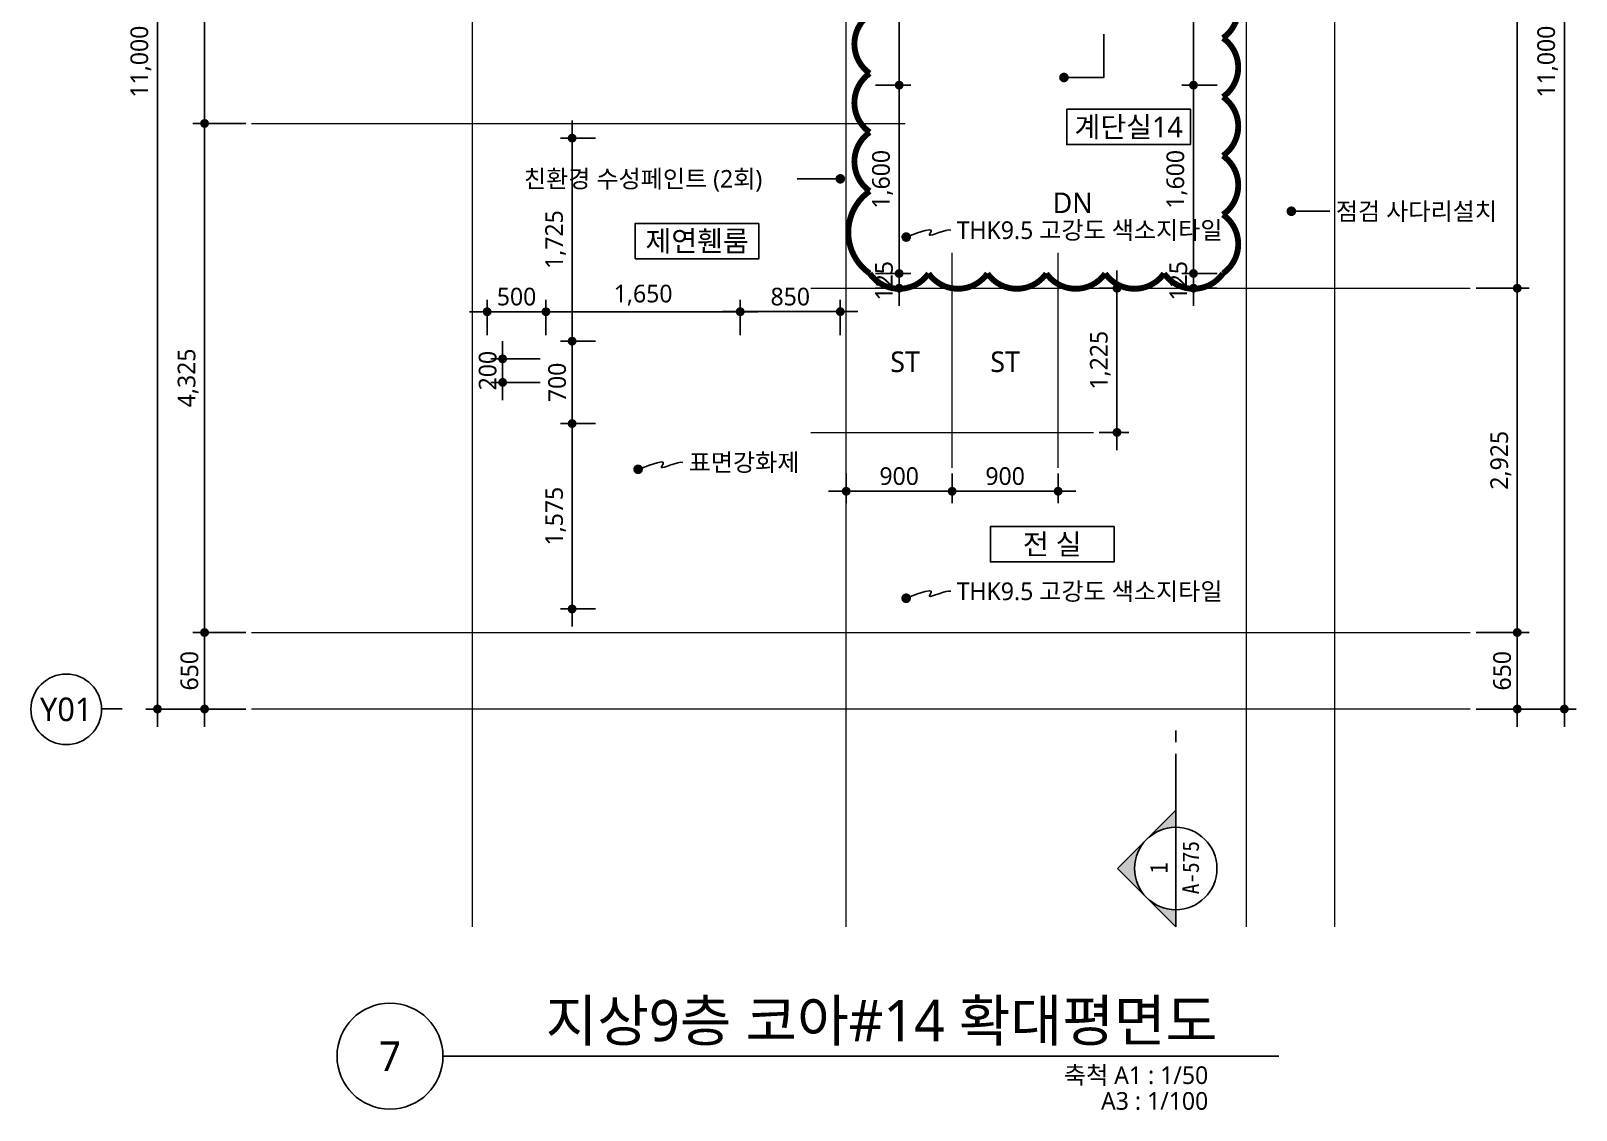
# Model space of a CAD drawing. Header units: millimetres. Extents: x 1467181 to 1720354, y 836037 to 895281.
# Drawn here: x 1682539 to 1695664, y 875511 to 884680 of the extents above; entities that cross this region are included whole.
import ezdxf
from ezdxf.enums import TextEntityAlignment as Align

# ---------------------------------------------------------------- set-up
doc = ezdxf.new("R2010")
doc.units = ezdxf.units.MM
doc.header["$MEASUREMENT"] = 0
doc.linetypes.add('CEN', pattern=[62, 60, -1, 0, -1])
doc.layers.get('0').update_dxf_attribs({"linetype": 'CONTINUOUS'})
for name, color, linetype, lineweight in [('A-AXIS-BUBL', 7, 'CONTINUOUS', 25), ('A-CNTL', 1, 'CEN', 15), ('A-DIMS', 7, 'CONTINUOUS', 25), ('A-MKXS-LEAD', 7, 'CONTINUOUS', 25), ('A-MKXS-MAK1', 3, 'CONTINUOUS', 25), ('A-MKXS-TEXT1', 3, 'CONTINUOUS', 25), ('A-MKXS-TEXT2', 7, 'CONTINUOUS', 25), ('A-MKXX-NAME', 3, 'CONTINUOUS', 25), ('A-MKXX-SYMB', 7, 'CONTINUOUS', 25), ('A-XXXX-SYMB', 7, 'CONTINUOUS', 25), ('A-XXXX-TXT1', 3, 'CONTINUOUS', 25), ('A-XXXX-TXT2', 3, 'CONTINUOUS', 25), ('REV-202205', 20, 'CONTINUOUS', 25)]:
    doc.layers.add(name, color=color, linetype=linetype, lineweight=lineweight)
doc.styles.add('HY울릉도L', font='')
doc.styles.add('돋움체', font='')
doc.styles.add('맑은고딕', font='malgun.ttf')
doc.styles.get('HY울릉도L').set_extended_font_data('HYwulM')
doc.styles.get('돋움체').set_extended_font_data('DotumChe')
doc.dimstyles.new('CDIM', dxfattribs={"dimtxt": 3, "dimasz": 1.5, "dimexe": 2, "dimexo": 1, "dimgap": 1, "dimtad": 1, "dimdec": 0, "dimrnd": 0.5, "dimzin": 0, "dimdsep": 32, "dimlunit": 6, "dimtxsty": 'HY울릉도L', "dimblk1": '_CIDOT', "dimblk2": '_CIDOT', "dimsah": 1, "dimcen": 5.5, "dimclrd": 2, "dimclre": 2, "dimclrt": 7, "dimadec": 0, "dimazin": 0, "dimtfac": 1, "dimtdec": 0, "dimtix": 1, "dimtmove": 2, "dimatfit": 1, "dimldrblk": '_CIDOT', "dimfxl": 1, "dimtolj": 1, "dimtzin": 0, "dimlwd": -1, "dimarcsym": 0})

# ---------------------------------------------------------------- blocks, each defined once
blk = doc.blocks.new('_CIDOT')
at = {"color": 0, "linetype": 'ByBlock'}
blk.add_line((2, 0), (-1, 0), dxfattribs=at)
at = {"color": 0, "linetype": 'ByBlock', "const_width": 0.5}
blk.add_lwpolyline([(-0.25, 0, 1), (0.25, 0, 1)], format="xyb", close=True, dxfattribs=at)
blk = doc.blocks.new('*D72')
at = {"layer": 'A-DIMS', "lineweight": -2, "transparency": 16777216}
for p, q in [((1684364, 889169), (1683914, 889169)), ((1684364, 883894), (1683914, 883894))]:
    blk.add_line(p, q, dxfattribs=at)
at = {"layer": 'A-DIMS', "transparency": 16777216}
blk.add_line((1684014, 883969), (1684014, 889094), dxfattribs=at)
at = {"layer": 'A-DIMS', "transparency": 16777216, "xscale": 75, "yscale": 75, "zscale": 75}
for p, rotation in [((1684014, 889169), 90), ((1684014, 883894), 270)]:
    blk.add_blockref('_CIDOT', p, dxfattribs=dict(at, rotation=rotation))
at = {"layer": 'A-DIMS', "color": 3, "transparency": 16777216, "insert": (1683874, 886532), "char_height": 150, "attachment_point": 5, "rotation": 90, "style": '맑은고딕'}
blk.add_mtext('\\A1;5,275', dxfattribs=at)
blk = doc.blocks.new('*D74')
at = {"layer": 'A-DIMS', "lineweight": -2, "transparency": 16777216}
for p, q in [((1684364, 889919), (1683514, 889919)), ((1684364, 878919), (1683514, 878919))]:
    blk.add_line(p, q, dxfattribs=at)
at = {"layer": 'A-DIMS', "transparency": 16777216}
blk.add_line((1683614, 889844), (1683614, 878994), dxfattribs=at)
at = {"layer": 'A-DIMS', "transparency": 16777216, "xscale": 75, "yscale": 75, "zscale": 75}
for p, rotation in [((1683614, 889919), 90), ((1683614, 878919), 270)]:
    blk.add_blockref('_CIDOT', p, dxfattribs=dict(at, rotation=rotation))
at = {"layer": 'A-DIMS', "color": 3, "transparency": 16777216, "insert": (1683473, 884419), "char_height": 150, "attachment_point": 5, "rotation": 90, "style": '맑은고딕'}
blk.add_mtext('\\A1;11,000', dxfattribs=at)
blk = doc.blocks.new('*D75')
at = {"layer": 'A-DIMS', "lineweight": -2, "transparency": 16777216}
for p, q in [((1684364, 883894), (1683914, 883894)), ((1684364, 879569), (1683914, 879569))]:
    blk.add_line(p, q, dxfattribs=at)
at = {"layer": 'A-DIMS', "transparency": 16777216}
blk.add_line((1684014, 883819), (1684014, 879644), dxfattribs=at)
at = {"layer": 'A-DIMS', "transparency": 16777216, "xscale": 75, "yscale": 75, "zscale": 75}
for p, rotation in [((1684014, 883894), 90), ((1684014, 879569), 270)]:
    blk.add_blockref('_CIDOT', p, dxfattribs=dict(at, rotation=rotation))
at = {"layer": 'A-DIMS', "color": 3, "transparency": 16777216, "insert": (1683874, 881732), "char_height": 150, "attachment_point": 5, "rotation": 90, "style": '맑은고딕'}
blk.add_mtext('\\A1;4,325', dxfattribs=at)
blk = doc.blocks.new('*D76')
at = {"layer": 'A-DIMS', "lineweight": -2, "transparency": 16777216}
for p, q in [((1684364, 879569), (1683914, 879569)), ((1684364, 878919), (1683914, 878919))]:
    blk.add_line(p, q, dxfattribs=at)
at = {"layer": 'A-DIMS', "transparency": 16777216}
blk.add_line((1684014, 878994), (1684014, 879494), dxfattribs=at)
at = {"layer": 'A-DIMS', "transparency": 16777216, "xscale": 75, "yscale": 75, "zscale": 75}
for p, rotation in [((1684014, 879569), 90), ((1684014, 878919), 270)]:
    blk.add_blockref('_CIDOT', p, dxfattribs=dict(at, rotation=rotation))
at = {"layer": 'A-DIMS', "color": 3, "transparency": 16777216, "insert": (1683886, 879244), "char_height": 150, "attachment_point": 5, "rotation": 90, "style": '맑은고딕'}
blk.add_mtext('\\A1;650', dxfattribs=at)
blk = doc.blocks.new('*D77')
at = {"layer": 'A-DIMS', "lineweight": -2, "transparency": 16777216}
for p, q in [((1690364, 880919), (1690364, 880669)), ((1691264, 880919), (1691264, 880669))]:
    blk.add_line(p, q, dxfattribs=at)
at = {"layer": 'A-DIMS', "transparency": 16777216}
blk.add_line((1691189, 880769), (1690439, 880769), dxfattribs=at)
at = {"layer": 'A-DIMS', "transparency": 16777216, "xscale": 75, "yscale": 75, "zscale": 75, "rotation": 180}
blk.add_blockref('_CIDOT', (1690364, 880769), dxfattribs=at)
at = {"layer": 'A-DIMS', "transparency": 16777216, "xscale": 75, "yscale": 75, "zscale": 75}
blk.add_blockref('_CIDOT', (1691264, 880769), dxfattribs=at)
at = {"layer": 'A-DIMS', "color": 3, "transparency": 16777216, "insert": (1690814, 880897), "char_height": 150, "attachment_point": 5, "style": '맑은고딕'}
blk.add_mtext('\\A1;900', dxfattribs=at)
blk = doc.blocks.new('*D78')
at = {"layer": 'A-DIMS', "lineweight": -2, "transparency": 16777216}
for p, q in [((1689464, 880919), (1689464, 880669)), ((1690364, 880919), (1690364, 880669))]:
    blk.add_line(p, q, dxfattribs=at)
at = {"layer": 'A-DIMS', "transparency": 16777216}
blk.add_line((1689539, 880769), (1690289, 880769), dxfattribs=at)
at = {"layer": 'A-DIMS', "transparency": 16777216, "xscale": 75, "yscale": 75, "zscale": 75, "rotation": 180}
blk.add_blockref('_CIDOT', (1689464, 880769), dxfattribs=at)
at = {"layer": 'A-DIMS', "transparency": 16777216, "xscale": 75, "yscale": 75, "zscale": 75}
blk.add_blockref('_CIDOT', (1690364, 880769), dxfattribs=at)
at = {"layer": 'A-DIMS', "color": 3, "transparency": 16777216, "insert": (1689914, 880897), "char_height": 150, "attachment_point": 5, "style": '맑은고딕'}
blk.add_mtext('\\A1;900', dxfattribs=at)
blk = doc.blocks.new('*D79')
at = {"layer": 'A-DIMS', "lineweight": -2, "transparency": 16777216}
for p, q in [((1691614, 882494), (1691864, 882494)), ((1691614, 881269), (1691864, 881269))]:
    blk.add_line(p, q, dxfattribs=at)
at = {"layer": 'A-DIMS', "transparency": 16777216}
blk.add_line((1691764, 882419), (1691764, 881344), dxfattribs=at)
at = {"layer": 'A-DIMS', "transparency": 16777216, "xscale": 75, "yscale": 75, "zscale": 75}
for p, rotation in [((1691764, 882494), 90), ((1691764, 881269), 270)]:
    blk.add_blockref('_CIDOT', p, dxfattribs=dict(at, rotation=rotation))
at = {"layer": 'A-DIMS', "color": 3, "transparency": 16777216, "insert": (1691623, 881882), "char_height": 150, "attachment_point": 5, "rotation": 90, "style": '맑은고딕'}
blk.add_mtext('\\A1;1,225', dxfattribs=at)
blk = doc.blocks.new('*D97')
at = {"layer": 'A-DIMS', "lineweight": -2, "transparency": 16777216}
for p, q in [((1694814, 889169), (1695264, 889169)), ((1694814, 882494), (1695264, 882494))]:
    blk.add_line(p, q, dxfattribs=at)
at = {"layer": 'A-DIMS', "transparency": 16777216}
blk.add_line((1695164, 882569), (1695164, 889094), dxfattribs=at)
at = {"layer": 'A-DIMS', "transparency": 16777216, "xscale": 75, "yscale": 75, "zscale": 75}
for p, rotation in [((1695164, 889169), 90), ((1695164, 882494), 270)]:
    blk.add_blockref('_CIDOT', p, dxfattribs=dict(at, rotation=rotation))
at = {"layer": 'A-DIMS', "color": 3, "transparency": 16777216, "insert": (1695024, 885832), "char_height": 150, "attachment_point": 5, "rotation": 90, "style": '맑은고딕'}
blk.add_mtext('\\A1;6,675', dxfattribs=at)
blk = doc.blocks.new('*D99')
at = {"layer": 'A-DIMS', "lineweight": -2, "transparency": 16777216}
for p, q in [((1694814, 889919), (1695664, 889919)), ((1694814, 878919), (1695664, 878919))]:
    blk.add_line(p, q, dxfattribs=at)
at = {"layer": 'A-DIMS', "transparency": 16777216}
blk.add_line((1695564, 889844), (1695564, 878994), dxfattribs=at)
at = {"layer": 'A-DIMS', "transparency": 16777216, "xscale": 75, "yscale": 75, "zscale": 75}
for p, rotation in [((1695564, 889919), 90), ((1695564, 878919), 270)]:
    blk.add_blockref('_CIDOT', p, dxfattribs=dict(at, rotation=rotation))
at = {"layer": 'A-DIMS', "color": 3, "transparency": 16777216, "insert": (1695423, 884419), "char_height": 150, "attachment_point": 5, "rotation": 90, "style": '맑은고딕'}
blk.add_mtext('\\A1;11,000', dxfattribs=at)
blk = doc.blocks.new('*D100')
at = {"layer": 'A-DIMS', "lineweight": -2, "transparency": 16777216}
for p, q in [((1694814, 882494), (1695264, 882494)), ((1694814, 879569), (1695264, 879569))]:
    blk.add_line(p, q, dxfattribs=at)
at = {"layer": 'A-DIMS', "transparency": 16777216}
blk.add_line((1695164, 882419), (1695164, 879644), dxfattribs=at)
at = {"layer": 'A-DIMS', "transparency": 16777216, "xscale": 75, "yscale": 75, "zscale": 75}
for p, rotation in [((1695164, 882494), 90), ((1695164, 879569), 270)]:
    blk.add_blockref('_CIDOT', p, dxfattribs=dict(at, rotation=rotation))
at = {"layer": 'A-DIMS', "color": 3, "transparency": 16777216, "insert": (1695024, 881032), "char_height": 150, "attachment_point": 5, "rotation": 90, "style": '맑은고딕'}
blk.add_mtext('\\A1;2,925', dxfattribs=at)
blk = doc.blocks.new('*D101')
at = {"layer": 'A-DIMS', "lineweight": -2, "transparency": 16777216}
for p, q in [((1694814, 879569), (1695264, 879569)), ((1694814, 878919), (1695264, 878919))]:
    blk.add_line(p, q, dxfattribs=at)
at = {"layer": 'A-DIMS', "transparency": 16777216}
blk.add_line((1695164, 878994), (1695164, 879494), dxfattribs=at)
at = {"layer": 'A-DIMS', "transparency": 16777216, "xscale": 75, "yscale": 75, "zscale": 75}
for p, rotation in [((1695164, 879569), 90), ((1695164, 878919), 270)]:
    blk.add_blockref('_CIDOT', p, dxfattribs=dict(at, rotation=rotation))
at = {"layer": 'A-DIMS', "color": 3, "transparency": 16777216, "insert": (1695036, 879244), "char_height": 150, "attachment_point": 5, "rotation": 90, "style": '맑은고딕'}
blk.add_mtext('\\A1;650', dxfattribs=at)
blk = doc.blocks.new('CORE 8- 단면')
at = {"layer": 'A-MKXS-MAK1'}
blk.add_hatch(color=256, dxfattribs=at).paths.add_polyline_path([(22637, 13698), (22637, 13798), (22937, 13798), (22937, 13698)])
h = blk.add_hatch(color=256, dxfattribs=at)
h.paths.add_polyline_path([(22442, -7), (22690, 241, 0.414214), (22690, -254)])
h.paths.add_polyline_path([(22690, 241), (22937, 488), (22937, 343, 0.198912)])
h.paths.add_polyline_path([(22690, -254, 0.198912), (22937, -357), (22937, -502)])
for p, q in [((22637, 13798), (22637, 13698)), ((22937, 13798), (22637, 13798)), ((22937, 13798), (22937, 13135)), ((22937, 13698), (22637, 13698)), ((22937, 13035), (22937, 12935)), ((22937, 1166), (22937, 1066)), ((22937, 966), (22937, -502)), ((22937, 488), (22442, -7)), ((22937, -502), (22442, -7))]:
    blk.add_line(p, q, dxfattribs=at)
blk.add_circle((22937, -7), 350, dxfattribs=at)
at = {"layer": 'A-MKXS-TEXT2', "style": '돋움체'}
for s, height, p in [('A-575', 140, (23065, 0)), ('1', 150, (22793, -2))]:
    blk.add_text(s, height=height, rotation=90, dxfattribs=at).set_placement(p, align=Align.MIDDLE)
blk = doc.blocks.new('*D313')
at = {"layer": 'A-DIMS', "lineweight": -2, "transparency": 16777216}
for p, q in [((1692614, 887459), (1692314, 887459)), ((1692614, 884219), (1692314, 884219))]:
    blk.add_line(p, q, dxfattribs=at)
at = {"layer": 'A-DIMS', "transparency": 16777216}
blk.add_line((1692414, 887384), (1692414, 884294), dxfattribs=at)
at = {"layer": 'A-DIMS', "transparency": 16777216, "xscale": 75, "yscale": 75, "zscale": 75}
for p, rotation in [((1692414, 887459), 90), ((1692414, 884219), 270)]:
    blk.add_blockref('_CIDOT', p, dxfattribs=dict(at, rotation=rotation))
at = {"layer": 'A-DIMS', "color": 3, "transparency": 16777216, "char_height": 150, "attachment_point": 5, "rotation": 90, "style": '맑은고딕'}
for s, insert in [('\\A1;(270X12T)', (1692557, 885839)), ('\\A1;3,240', (1692274, 885839))]:
    blk.add_mtext(s, dxfattribs=dict(at, insert=insert))
blk = doc.blocks.new('*D315')
at = {"layer": 'A-DIMS', "lineweight": -2, "transparency": 16777216}
for p, q in [((1692614, 884219), (1692314, 884219)), ((1692614, 882619), (1692314, 882619))]:
    blk.add_line(p, q, dxfattribs=at)
at = {"layer": 'A-DIMS', "transparency": 16777216}
blk.add_line((1692414, 884144), (1692414, 882694), dxfattribs=at)
at = {"layer": 'A-DIMS', "transparency": 16777216, "xscale": 75, "yscale": 75, "zscale": 75}
for p, rotation in [((1692414, 884219), 90), ((1692414, 882619), 270)]:
    blk.add_blockref('_CIDOT', p, dxfattribs=dict(at, rotation=rotation))
at = {"layer": 'A-DIMS', "color": 3, "transparency": 16777216, "insert": (1692273, 883419), "char_height": 150, "attachment_point": 5, "rotation": 90, "style": '맑은고딕'}
blk.add_mtext('\\A1;1,600', dxfattribs=at)
blk = doc.blocks.new('*D316')
at = {"layer": 'A-DIMS', "transparency": 16777216}
for p, q in [((1692414, 882694), (1692414, 882769)), ((1692414, 882619), (1692414, 882494)), ((1692414, 882419), (1692414, 882344))]:
    blk.add_line(p, q, dxfattribs=at)
at = {"layer": 'A-DIMS', "lineweight": -2, "transparency": 16777216}
for p, q in [((1692614, 882619), (1692314, 882619)), ((1692614, 882494), (1692314, 882494))]:
    blk.add_line(p, q, dxfattribs=at)
at = {"layer": 'A-DIMS', "transparency": 16777216, "xscale": 75, "yscale": 75, "zscale": 75}
for p, rotation in [((1692414, 882619), 270), ((1692414, 882494), 90)]:
    blk.add_blockref('_CIDOT', p, dxfattribs=dict(at, rotation=rotation))
at = {"layer": 'A-DIMS', "color": 3, "transparency": 16777216, "insert": (1692286, 882557), "char_height": 150, "attachment_point": 5, "rotation": 90, "style": '맑은고딕'}
blk.add_mtext('\\A1;125', dxfattribs=at)
blk = doc.blocks.new('*D323')
at = {"layer": 'A-DIMS', "lineweight": -2, "transparency": 16777216}
for p, q in [((1689714, 887459), (1690014, 887459)), ((1689714, 884219), (1690014, 884219))]:
    blk.add_line(p, q, dxfattribs=at)
at = {"layer": 'A-DIMS', "transparency": 16777216}
blk.add_line((1689914, 887384), (1689914, 884294), dxfattribs=at)
at = {"layer": 'A-DIMS', "transparency": 16777216, "xscale": 75, "yscale": 75, "zscale": 75}
for p, rotation in [((1689914, 887459), 90), ((1689914, 884219), 270)]:
    blk.add_blockref('_CIDOT', p, dxfattribs=dict(at, rotation=rotation))
at = {"layer": 'A-DIMS', "color": 3, "transparency": 16777216, "char_height": 150, "attachment_point": 5, "rotation": 90, "style": '맑은고딕'}
for s, insert in [('\\A1;(270X12T)', (1690057, 885839)), ('\\A1;3,240', (1689774, 885839))]:
    blk.add_mtext(s, dxfattribs=dict(at, insert=insert))
blk = doc.blocks.new('*D325')
at = {"layer": 'A-DIMS', "lineweight": -2, "transparency": 16777216}
for p, q in [((1689714, 884219), (1690014, 884219)), ((1689714, 882619), (1690014, 882619))]:
    blk.add_line(p, q, dxfattribs=at)
at = {"layer": 'A-DIMS', "transparency": 16777216}
blk.add_line((1689914, 884144), (1689914, 882694), dxfattribs=at)
at = {"layer": 'A-DIMS', "transparency": 16777216, "xscale": 75, "yscale": 75, "zscale": 75}
for p, rotation in [((1689914, 884219), 90), ((1689914, 882619), 270)]:
    blk.add_blockref('_CIDOT', p, dxfattribs=dict(at, rotation=rotation))
at = {"layer": 'A-DIMS', "color": 3, "transparency": 16777216, "insert": (1689773, 883419), "char_height": 150, "attachment_point": 5, "rotation": 90, "style": '맑은고딕'}
blk.add_mtext('\\A1;1,600', dxfattribs=at)
blk = doc.blocks.new('*D326')
at = {"layer": 'A-DIMS', "transparency": 16777216}
for p, q in [((1689914, 882694), (1689914, 882769)), ((1689914, 882619), (1689914, 882494)), ((1689914, 882419), (1689914, 882344))]:
    blk.add_line(p, q, dxfattribs=at)
at = {"layer": 'A-DIMS', "lineweight": -2, "transparency": 16777216}
for p, q in [((1689714, 882619), (1690014, 882619)), ((1689714, 882494), (1690014, 882494))]:
    blk.add_line(p, q, dxfattribs=at)
at = {"layer": 'A-DIMS', "transparency": 16777216, "xscale": 75, "yscale": 75, "zscale": 75}
for p, rotation in [((1689914, 882619), 270), ((1689914, 882494), 90)]:
    blk.add_blockref('_CIDOT', p, dxfattribs=dict(at, rotation=rotation))
at = {"layer": 'A-DIMS', "color": 3, "transparency": 16777216, "insert": (1689786, 882557), "char_height": 150, "attachment_point": 5, "rotation": 90, "style": '맑은고딕'}
blk.add_mtext('\\A1;125', dxfattribs=at)
blk = doc.blocks.new('*D560')
at = {"layer": 'A-DIMS', "lineweight": -2, "transparency": 16777216}
for p, q in [((1687336, 883769), (1687036, 883769)), ((1687336, 882044), (1687036, 882044))]:
    blk.add_line(p, q, dxfattribs=at)
at = {"layer": 'A-DIMS', "transparency": 16777216}
blk.add_line((1687136, 883694), (1687136, 882119), dxfattribs=at)
at = {"layer": 'A-DIMS', "transparency": 16777216, "xscale": 75, "yscale": 75, "zscale": 75}
for p, rotation in [((1687136, 883769), 90), ((1687136, 882044), 270)]:
    blk.add_blockref('_CIDOT', p, dxfattribs=dict(at, rotation=rotation))
at = {"layer": 'A-DIMS', "color": 3, "transparency": 16777216, "insert": (1686996, 882907), "char_height": 150, "attachment_point": 5, "rotation": 90, "style": '맑은고딕'}
blk.add_mtext('\\A1;1,725', dxfattribs=at)
blk = doc.blocks.new('*D555')
at = {"layer": 'A-DIMS', "lineweight": -2, "transparency": 16777216}
for p, q in [((1687336, 882044), (1687036, 882044)), ((1687336, 881344), (1687036, 881344))]:
    blk.add_line(p, q, dxfattribs=at)
at = {"layer": 'A-DIMS', "transparency": 16777216}
blk.add_line((1687136, 881969), (1687136, 881419), dxfattribs=at)
at = {"layer": 'A-DIMS', "transparency": 16777216, "xscale": 75, "yscale": 75, "zscale": 75}
for p, rotation in [((1687136, 882044), 90), ((1687136, 881344), 270)]:
    blk.add_blockref('_CIDOT', p, dxfattribs=dict(at, rotation=rotation))
at = {"layer": 'A-DIMS', "color": 3, "transparency": 16777216, "insert": (1687009, 881694), "char_height": 150, "attachment_point": 5, "rotation": 90, "style": '맑은고딕'}
blk.add_mtext('\\A1;700', dxfattribs=at)
blk = doc.blocks.new('*D556')
at = {"layer": 'A-DIMS', "lineweight": -2, "transparency": 16777216}
for p, q in [((1687336, 881344), (1687036, 881344)), ((1687336, 879769), (1687036, 879769))]:
    blk.add_line(p, q, dxfattribs=at)
at = {"layer": 'A-DIMS', "transparency": 16777216}
blk.add_line((1687136, 881269), (1687136, 879844), dxfattribs=at)
at = {"layer": 'A-DIMS', "transparency": 16777216, "xscale": 75, "yscale": 75, "zscale": 75}
for p, rotation in [((1687136, 881344), 90), ((1687136, 879769), 270)]:
    blk.add_blockref('_CIDOT', p, dxfattribs=dict(at, rotation=rotation))
at = {"layer": 'A-DIMS', "color": 3, "transparency": 16777216, "insert": (1686996, 880557), "char_height": 150, "attachment_point": 5, "rotation": 90, "style": '맑은고딕'}
blk.add_mtext('\\A1;1,575', dxfattribs=at)
blk = doc.blocks.new('*D557')
at = {"layer": 'A-DIMS', "lineweight": -2, "transparency": 16777216}
for p, q in [((1688564, 882094), (1688564, 882395)), ((1689414, 882094), (1689414, 882395))]:
    blk.add_line(p, q, dxfattribs=at)
at = {"layer": 'A-DIMS', "transparency": 16777216}
blk.add_line((1689339, 882295), (1688639, 882295), dxfattribs=at)
at = {"layer": 'A-DIMS', "transparency": 16777216, "xscale": 75, "yscale": 75, "zscale": 75, "rotation": 180}
blk.add_blockref('_CIDOT', (1688564, 882295), dxfattribs=at)
at = {"layer": 'A-DIMS', "transparency": 16777216, "xscale": 75, "yscale": 75, "zscale": 75}
blk.add_blockref('_CIDOT', (1689414, 882295), dxfattribs=at)
at = {"layer": 'A-DIMS', "color": 3, "transparency": 16777216, "insert": (1688989, 882422), "char_height": 150, "attachment_point": 5, "style": '맑은고딕'}
blk.add_mtext('\\A1;850', dxfattribs=at)
blk = doc.blocks.new('*D558')
at = {"layer": 'A-DIMS', "lineweight": -2, "transparency": 16777216}
for p, q in [((1686914, 882094), (1686914, 882394)), ((1688564, 882094), (1688564, 882394))]:
    blk.add_line(p, q, dxfattribs=at)
at = {"layer": 'A-DIMS', "transparency": 16777216}
blk.add_line((1688489, 882294), (1686989, 882294), dxfattribs=at)
at = {"layer": 'A-DIMS', "transparency": 16777216, "xscale": 75, "yscale": 75, "zscale": 75, "rotation": 180}
blk.add_blockref('_CIDOT', (1686914, 882294), dxfattribs=at)
at = {"layer": 'A-DIMS', "transparency": 16777216, "xscale": 75, "yscale": 75, "zscale": 75}
blk.add_blockref('_CIDOT', (1688564, 882294), dxfattribs=at)
at = {"layer": 'A-DIMS', "color": 3, "transparency": 16777216, "insert": (1687739, 882435), "char_height": 150, "attachment_point": 5, "style": '맑은고딕'}
blk.add_mtext('\\A1;1,650', dxfattribs=at)
blk = doc.blocks.new('*D559')
at = {"layer": 'A-DIMS', "lineweight": -2, "transparency": 16777216}
for p, q in [((1686414, 882094), (1686414, 882394)), ((1686914, 882094), (1686914, 882394))]:
    blk.add_line(p, q, dxfattribs=at)
at = {"layer": 'A-DIMS', "transparency": 16777216}
blk.add_line((1686839, 882294), (1686489, 882294), dxfattribs=at)
at = {"layer": 'A-DIMS', "transparency": 16777216, "xscale": 75, "yscale": 75, "zscale": 75, "rotation": 180}
blk.add_blockref('_CIDOT', (1686414, 882294), dxfattribs=at)
at = {"layer": 'A-DIMS', "transparency": 16777216, "xscale": 75, "yscale": 75, "zscale": 75}
blk.add_blockref('_CIDOT', (1686914, 882294), dxfattribs=at)
at = {"layer": 'A-DIMS', "color": 3, "transparency": 16777216, "insert": (1686664, 882422), "char_height": 150, "attachment_point": 5, "style": '맑은고딕'}
blk.add_mtext('\\A1;500', dxfattribs=at)
blk = doc.blocks.new('*D595')
at = {"layer": 'A-DIMS', "transparency": 16777216}
for p, q in [((1686546, 881969), (1686546, 882044)), ((1686546, 881694), (1686546, 881894)), ((1686546, 881619), (1686546, 881544))]:
    blk.add_line(p, q, dxfattribs=at)
at = {"layer": 'A-DIMS', "lineweight": -2, "transparency": 16777216}
for p, q in [((1686864, 881894), (1686446, 881894)), ((1686864, 881694), (1686446, 881694))]:
    blk.add_line(p, q, dxfattribs=at)
at = {"layer": 'A-DIMS', "transparency": 16777216, "xscale": 75, "yscale": 75, "zscale": 75}
for p, rotation in [((1686546, 881894), 270), ((1686546, 881694), 90)]:
    blk.add_blockref('_CIDOT', p, dxfattribs=dict(at, rotation=rotation))
at = {"layer": 'A-DIMS', "color": 3, "transparency": 16777216, "insert": (1686419, 881794), "char_height": 150, "attachment_point": 5, "rotation": 90, "style": '맑은고딕'}
blk.add_mtext('\\A1;200', dxfattribs=at)

msp = doc.modelspace()

# ---------------------------------------------------------------- linework, layer by layer
at = {"layer": 'A-AXIS-BUBL', "ltscale": 0.2}
msp.add_line((1683313.9, 878919.4), (1683138.9, 878919.4), dxfattribs=at)
msp.add_circle((1682838.9, 878916.4), 300, dxfattribs=at)
at = {"layer": 'A-CNTL'}
for p, q in [((1686288.9, 877069.4), (1686288.9, 891369.4)), ((1689463.9, 877069.4), (1689463.9, 891369.4)), ((1692863.9, 877069.4), (1692863.9, 891369.4)), ((1693613.9, 877069.4), (1693613.9, 891369.4)), ((1684413.9, 883894.4), (1689963.9, 883894.4)), ((1690363.9, 880969.4), (1690363.9, 882794.4)), ((1691263.9, 880969.4), (1691263.9, 882794.4)), ((1689163.9, 882494.4), (1694763.9, 882494.4)), ((1689163.9, 881269.4), (1691563.9, 881269.4)), ((1684413.9, 879569.4), (1694763.9, 879569.4)), ((1684413.9, 878919.4), (1694763.9, 878919.4))]:
    msp.add_line(p, q, dxfattribs=at)
at = {"layer": 'A-MKXS-LEAD'}
for points in [[(1691653.1, 884651.4), (1691653.1, 884284.4), (1691313.7, 884284.4)], [(1689047, 883423.4), (1689414, 883423.4), (1689414, 883423.4)], [(1693573.3, 883147.9), (1693245.2, 883147.9), (1693245.2, 883147.9), (1693245.2, 883147.9), (1693245.2, 883147.9)], [(1689972.7, 882928.2), (1690070.4, 882965.1), (1690134.1, 882985), (1690170.3, 882991.4), (1690185.7, 882987.9), (1690186.9, 882978), (1690180.4, 882965.2), (1690172.9, 882953), (1690170.9, 882945), (1690179.6, 882943.6), (1690197.7, 882948), (1690222.6, 882956.2), (1690251.5, 882966.4), (1690281.7, 882976.4), (1690310.5, 882984.6), (1690335.2, 882988.9), (1690353, 882987.5)], [(1687695.6, 880955.1), (1687793.4, 880992), (1687857.1, 881011.9), (1687893.3, 881018.3), (1687908.7, 881014.9), (1687909.9, 881004.9), (1687903.4, 880992.1), (1687895.9, 880980), (1687893.9, 880971.9), (1687902.6, 880970.6), (1687920.7, 880975), (1687945.5, 880983.2), (1687974.4, 880993.3), (1688004.6, 881003.4), (1688033.5, 881011.5), (1688058.1, 881015.8), (1688076, 881014.4)], [(1689972.6, 879859.9), (1690070.4, 879896.8), (1690134.1, 879916.7), (1690170.3, 879923.1), (1690185.7, 879919.7), (1690186.9, 879909.8), (1690180.4, 879897), (1690172.9, 879884.8), (1690170.9, 879876.7), (1690179.6, 879875.4), (1690197.7, 879879.8), (1690222.6, 879888), (1690251.4, 879898.1), (1690281.7, 879908.2), (1690310.5, 879916.3), (1690335.2, 879920.7), (1690353, 879919.2)]]:
    msp.add_lwpolyline(points, dxfattribs=at)
at = {"layer": 'A-MKXS-LEAD', "const_width": 40}
for points in [[(1691315.8, 884263.6, -1), (1691311.7, 884305.1, -1)], [(1689434.7, 883425.5, -1), (1689393.3, 883421.3, -1)], [(1693224.5, 883145.8, -1), (1693266, 883149.9, -1)], [(1689952.8, 882930.6, 1), (1689994.2, 882926.5, 1)], [(1687675.7, 880957.5, 1), (1687717.2, 880953.4, 1)], [(1689952.7, 879862.3, 1), (1689994.2, 879858.2, 1)]]:
    msp.add_lwpolyline(points, format="xyb", close=True, dxfattribs=at)
at = {"layer": 'A-MKXX-SYMB'}
for points in [[(1692387.8, 884014.4), (1691337.8, 884014.4), (1691337.8, 883714.4), (1692387.8, 883714.4)], [(1688722.9, 883045.1), (1687672.9, 883045.1), (1687672.9, 882745.1), (1688722.9, 882745.1)], [(1691738.9, 880469.4), (1690688.9, 880469.4), (1690688.9, 880169.4), (1691738.9, 880169.4)]]:
    msp.add_lwpolyline(points, close=True, dxfattribs=at)
at = {"layer": 'A-XXXX-SYMB'}
msp.add_line((1693138.9, 875969.4), (1686038.9, 875969.4), dxfattribs=at)
msp.add_circle((1685588.9, 875969.4), 450, dxfattribs=at)
at = {"layer": 'REV-202205', "const_width": 50}
msp.add_lwpolyline([(1689663.9, 884819.4, 0.5205671), (1689663.9, 884319.4, 0.5205671), (1689663.9, 883819.4, 0.5205671), (1689663.9, 883319.4, 0.5205671), (1689663.9, 882619.4, 0.5205671), (1690163.9, 882619.4, 0.5205671), (1690663.9, 882619.4, 0.5205671), (1691163.9, 882619.4, 0.5205671), (1691663.9, 882619.4, 0.5205671), (1692163.9, 882619.4, 0.5205671), (1692663.9, 882619.4, 0.5205671), (1692663.9, 883119.4, 0.5205671), (1692663.9, 883619.4, 0.5205671), (1692663.9, 884119.4, 0.5205671), (1692663.9, 884619.4, 0.5205671), (1692663.9, 885119.4, 0.5205671)], format="xyb", dxfattribs=at)

# ---------------------------------------------------------------- block references
at = {"layer": 'A-DIMS'}
msp.add_blockref('CORE 8- 단면', (1669326.5, 877571), dxfattribs=at)

# ---------------------------------------------------------------- texts
at = {"layer": 'A-MKXS-TEXT1', "style": '맑은고딕'}
for s, p in [('친환경 수성페인트 (2회)', (1686726.5, 883423.4)), ('점검 사다리설치', (1693623.3, 883147.9)), ('THK9.5 고강도 색소지타일', (1690403, 882987.5)), ('표면강화제', (1688126, 881014.4)), ('THK9.5 고강도 색소지타일', (1690403, 879919.2))]:
    msp.add_text(s, height=150, dxfattribs=at).set_placement(p, align=Align.MIDDLE_LEFT)
at = {"layer": 'A-MKXX-NAME', "style": '맑은고딕'}
for s, p in [('계단실14', (1691862.8, 883864.4)), ('DN', (1691387.8, 883219.4)), ('제연휀룸', (1688197.9, 882895.1)), ('ST', (1689963.9, 881869.4)), ('ST', (1690813.9, 881869.4)), ('전 실', (1691213.9, 880319.4))]:
    msp.add_text(s, height=175, dxfattribs=at).set_placement(p, align=Align.MIDDLE_CENTER)
at = {"layer": 'A-XXXX-TXT1', "style": '맑은고딕'}
msp.add_text('지상9층 코아#14 확대평면도', height=350, dxfattribs=at).set_placement((1692616.9, 875992), align=Align.BOTTOM_RIGHT)
msp.add_text('7', height=250, dxfattribs=at).set_placement((1685588.9, 875969.4), align=Align.MIDDLE)
for s, p in [('축척 A1 : 1/50', (1692539, 875883.2)), ('A3 : 1/100', (1692539, 875664.3))]:
    msp.add_text(s, height=150, dxfattribs=at).set_placement(p, align=Align.TOP_RIGHT)
at = {"layer": 'A-XXXX-TXT2', "ltscale": 0.2, "style": '맑은고딕'}
msp.add_text('Y01', height=200, dxfattribs=at).set_placement((1682838.9, 878916.4), align=Align.MIDDLE)

# ---------------------------------------------------------------- dimensions: what is measured, and where the dimension line sits
at = {"layer": 'A-DIMS'}
for base, p1, p2, angle, picture, middle in [((1683613.9, 878919.4), (1684413.9, 889919.4), (1684413.9, 878919.4), 90, '*D74', (1683473.4, 884419.4)), ((1695563.9, 878919.4), (1694763.9, 889919.4), (1694763.9, 878919.4), 90, '*D99', (1695423.4, 884419.4)), ((1684013.9, 889169.4), (1684413.9, 883894.4), (1684413.9, 889169.4), 270, '*D72', (1683873.8, 886531.9)), ((1695163.9, 889169.4), (1694763.9, 882494.4), (1694763.9, 889169.4), 270, '*D97', (1695023.8, 885831.9)), ((1684013.9, 879569.4), (1684413.9, 883894.4), (1684413.9, 879569.4), 90, '*D75', (1683873.8, 881731.9)), ((1691763.9, 881269.4), (1691563.9, 882494.4), (1691563.9, 881269.4), 90, '*D79', (1691623.4, 881881.9)), ((1695163.9, 879569.4), (1694763.9, 882494.4), (1694763.9, 879569.4), 90, '*D100', (1695023.8, 881031.9)), ((1686546.4, 881894.4), (1686913.9, 881694.4), (1686913.9, 881894.4), 270, '*D595', (1686418.9, 881794.4)), ((1690363.9, 880769.4), (1689463.9, 880969.4), (1690363.9, 880969.4), 180, '*D78', (1689913.9, 880896.9)), ((1684013.9, 879569.4), (1684413.9, 878919.4), (1684413.9, 879569.4), 270, '*D76', (1683886.4, 879244.4)), ((1695163.9, 879569.4), (1694763.9, 878919.4), (1694763.9, 879569.4), 270, '*D101', (1695036.4, 879244.4))]:
    dim = msp.add_linear_dim(base=base, p1=p1, p2=p2, angle=angle, dimstyle='CDIM', override={"dimscale": 50, "dimtxsty": '맑은고딕', "dimclrd": 256, "dimclre": 256, "dimclrt": 3}, dxfattribs=at)
    dim.commit()
    dim.dimension.update_dxf_attribs({"geometry": picture, "text_midpoint": middle})
for base, p1, p2, text, picture, middle in [((1689913.7, 884219.4), (1689663.7, 887459.4), (1689663.7, 884219.4), '<>\\X(270X12T)', '*D323', (1689913.7, 885839.4)), ((1692413.7, 884219.4), (1692663.7, 887459.4), (1692663.7, 884219.4), '<>\\X(270X12T)', '*D313', (1692413.7, 885839.4)), ((1689913.7, 882619.4), (1689663.7, 884219.4), (1689663.7, 882619.4), '<>\\X', '*D325', (1689913.7, 883419.4)), ((1692413.7, 882619.4), (1692663.7, 884219.4), (1692663.7, 882619.4), '<>\\X', '*D315', (1692413.7, 883419.4)), ((1687136.2, 882044.4), (1687386.2, 883769.4), (1687386.2, 882044.4), '<>\\X', '*D560', (1687136.2, 882906.9)), ((1689913.7, 882494.4), (1689663.7, 882619.4), (1689663.7, 882494.4), '<>\\X', '*D326', (1689913.7, 882556.9)), ((1692413.7, 882494.4), (1692663.7, 882619.4), (1692663.7, 882494.4), '<>\\X', '*D316', (1692413.7, 882556.9)), ((1687136.3, 881344.4), (1687386.3, 882044.4), (1687386.3, 881344.4), '<>\\X', '*D555', (1687136.3, 881694.4)), ((1687136.3, 879769.4), (1687386.3, 881344.4), (1687386.3, 879769.4), '<>\\X', '*D556', (1687136.3, 880556.9))]:
    dim = msp.add_linear_dim(base=base, p1=p1, p2=p2, angle=90, text=text, dimstyle='CDIM', override={"dimscale": 50, "dimtxsty": '맑은고딕', "dimclrd": 256, "dimclre": 256, "dimclrt": 3}, dxfattribs=at)
    dim.commit()
    dim.dimension.update_dxf_attribs({"geometry": picture, "text_midpoint": middle})
for base, p1, p2, picture, middle in [((1686914, 882294.4), (1688564, 882044.4), (1686914, 882044.4), '*D558', (1687739, 882294.4)), ((1686413.9, 882294.4), (1686914, 882044.4), (1686413.9, 882044.4), '*D559', (1686663.9, 882294.4)), ((1688564, 882294.5), (1689413.9, 882044.5), (1688564, 882044.5), '*D557', (1688988.9, 882294.5))]:
    dim = msp.add_linear_dim(base=base, p1=p1, p2=p2, text='<>\\X', dimstyle='CDIM', override={"dimscale": 50, "dimtxsty": '맑은고딕', "dimclrd": 256, "dimclre": 256, "dimclrt": 3}, dxfattribs=at)
    dim.commit()
    dim.dimension.update_dxf_attribs({"geometry": picture, "text_midpoint": middle})
dim = msp.add_linear_dim(base=(1690363.9, 880769.4), p1=(1691263.9, 880969.4), p2=(1690363.9, 880969.4), dimstyle='CDIM', override={"dimscale": 50, "dimtxsty": '맑은고딕', "dimclrd": 256, "dimclre": 256, "dimclrt": 3}, dxfattribs=at)
dim.commit()
dim.dimension.update_dxf_attribs({"geometry": '*D77', "text_midpoint": (1690813.9, 880896.9)})

doc.saveas('drawing.dxf')
